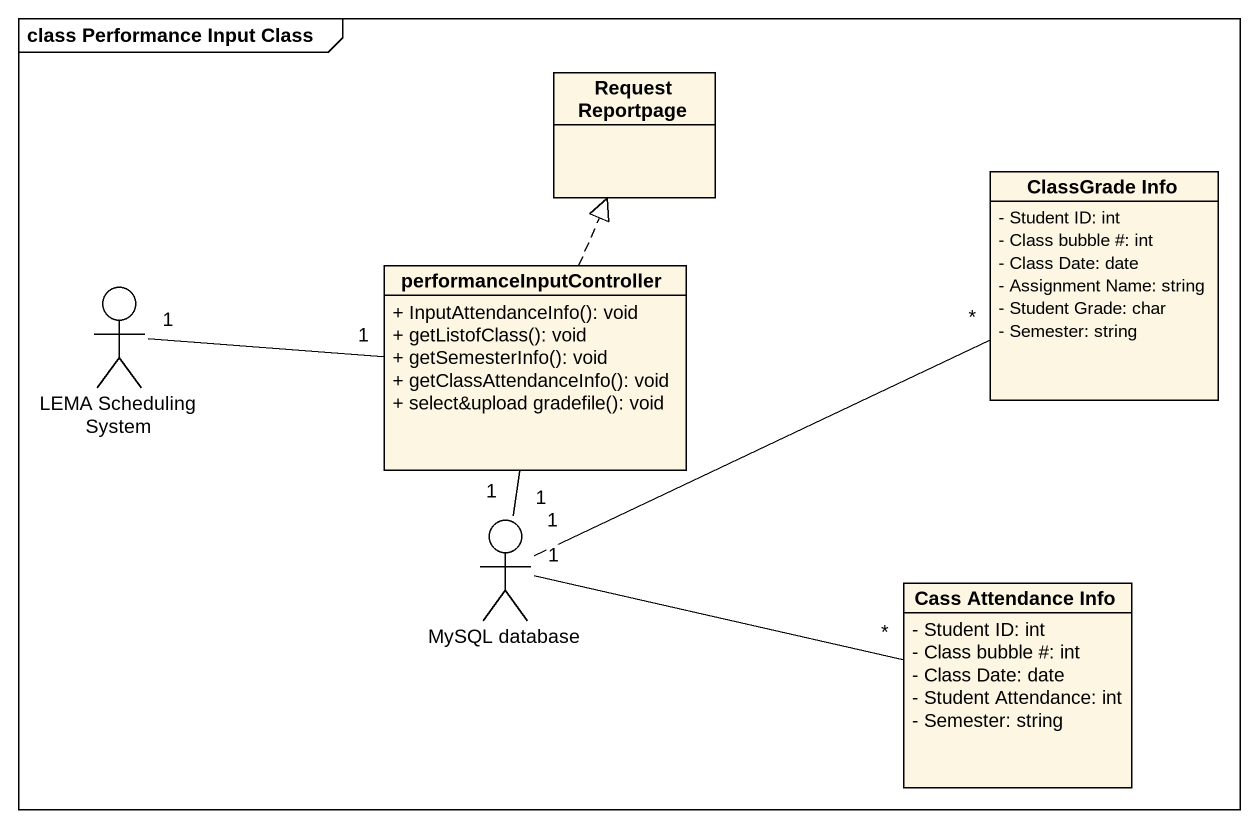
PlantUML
@startuml
mainframe class Performance Input Class
allowmixing
hide circle
hide empty members
skinparam classAttributeIconSize 0
class "Request Reportpage" as Request_Reportpage
class "ClassGrade Info" as ClassGrade_Info {
  - Student ID: int
  - Class bubble #: int
  - Class Date: date
  - Assignment Name: string
  - Student Grade: char
  - Semester: string
}
actor "LEMA Scheduling System" as LEMA_Scheduling_System
class performanceInputController {
  + InputAttendanceInfo(): void
  + getListofClass(): void
  + getSemesterInfo(): void
  + getClassAttendanceInfo(): void
  + select&upload gradefile(): void
}
actor "MySQL database" as MySQL_database
class "Cass Attendance Info" as Cass_Attendance_Info {
  - Student ID: int
  - Class bubble #: int
  - Class Date: date
  - Student Attendance: int
  - Semester: string
}
ClassGrade_Info "*" -left- "1" MySQL_database
performanceInputController .up.|> Request_Reportpage
performanceInputController "1" -left- "1" LEMA_Scheduling_System
performanceInputController "1" -- "1" MySQL_database
Cass_Attendance_Info "*" -left- "1" MySQL_database
@enduml
